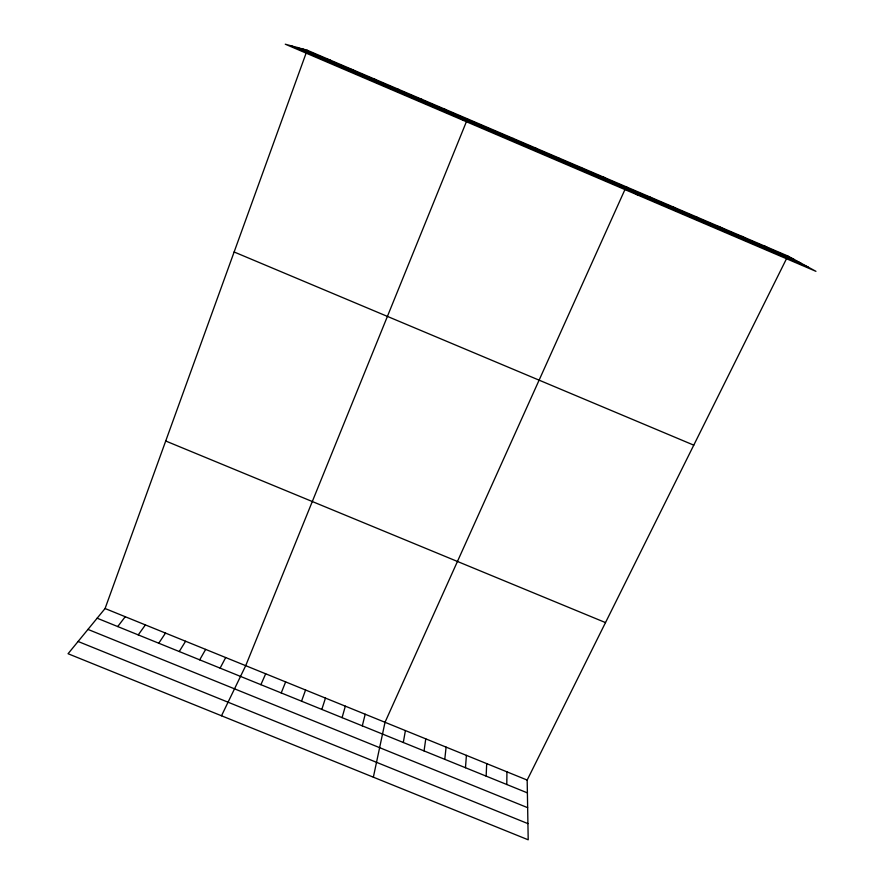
<?xml version="1.0" encoding="UTF-8"?>
<svg xmlns="http://www.w3.org/2000/svg" width="884" height="884" viewBox="0 0 884 884"><rect width="100%" height="100%" fill="white"/><g stroke="black" fill="none" stroke-linecap="round" stroke-linejoin="round"><path stroke-width="1.33" d="M506.786 784.506L506.941 771.842M486.145 776.13L486.697 763.61M465.47 767.743L466.409 755.367M512.996 139.031L513.052 138.346M444.774 759.334L446.1 747.113M424.055 750.925L425.768 738.847M403.303 742.494L405.402 730.571M373.357 777.18L385.015 722.283L626.192 186.789L637.673 195.032M362.307 725.852L365.191 714.228M342.086 717.642L345.346 706.161M321.82 709.421L325.467 698.084M301.543 701.189L305.566 690.006M787.854 256.006L527.173 780.064L528.201 839.8L68.057 653.729L105.074 608.524L307.168 50.211L787.854 256.006L815.943 271.333L285.278 44.2L307.168 50.211M281.222 692.934L285.642 681.907M260.89 684.68L265.686 673.796M221.497 715.775L245.708 665.674L467.548 118.865L462.531 120.069M220.116 668.127L225.696 657.541M199.696 659.84L205.663 649.397M179.242 651.53L185.607 641.243M158.755 643.221L165.507 633.077M138.247 634.889L145.396 624.9M117.716 626.557L125.252 616.712M489.758 129.086L490.311 128.622M443.171 109.141L444.74 109.108M419.823 99.152L421.9 99.328M396.441 89.14L399.027 89.538M373.015 79.107L376.12 79.726M349.556 69.062L353.169 69.902M326.063 59.007L330.185 60.057M87.969 629.408L527.649 807.678M78.09 641.475L527.925 823.623M105.074 608.524L527.173 780.064M97.141 618.203L527.394 792.871M165.717 441.006L605.496 622.59M234.127 251.984L693.763 445.149M302.527 48.929L793.81 259.255M297.134 47.449L800.749 263.045M291.278 45.846L808.263 267.145M764.87 246.161L770.329 249.2M741.842 236.304L746.814 239.133M718.791 226.437L723.245 229.044M695.697 216.547L699.653 218.945M672.558 206.646L676.017 208.823M649.397 196.723L652.337 198.69M603.628 177.132L605.573 178.667M581.042 167.463L582.479 168.789M558.412 157.772L559.351 158.888M535.748 148.07L536.19 148.965"/></g></svg>
